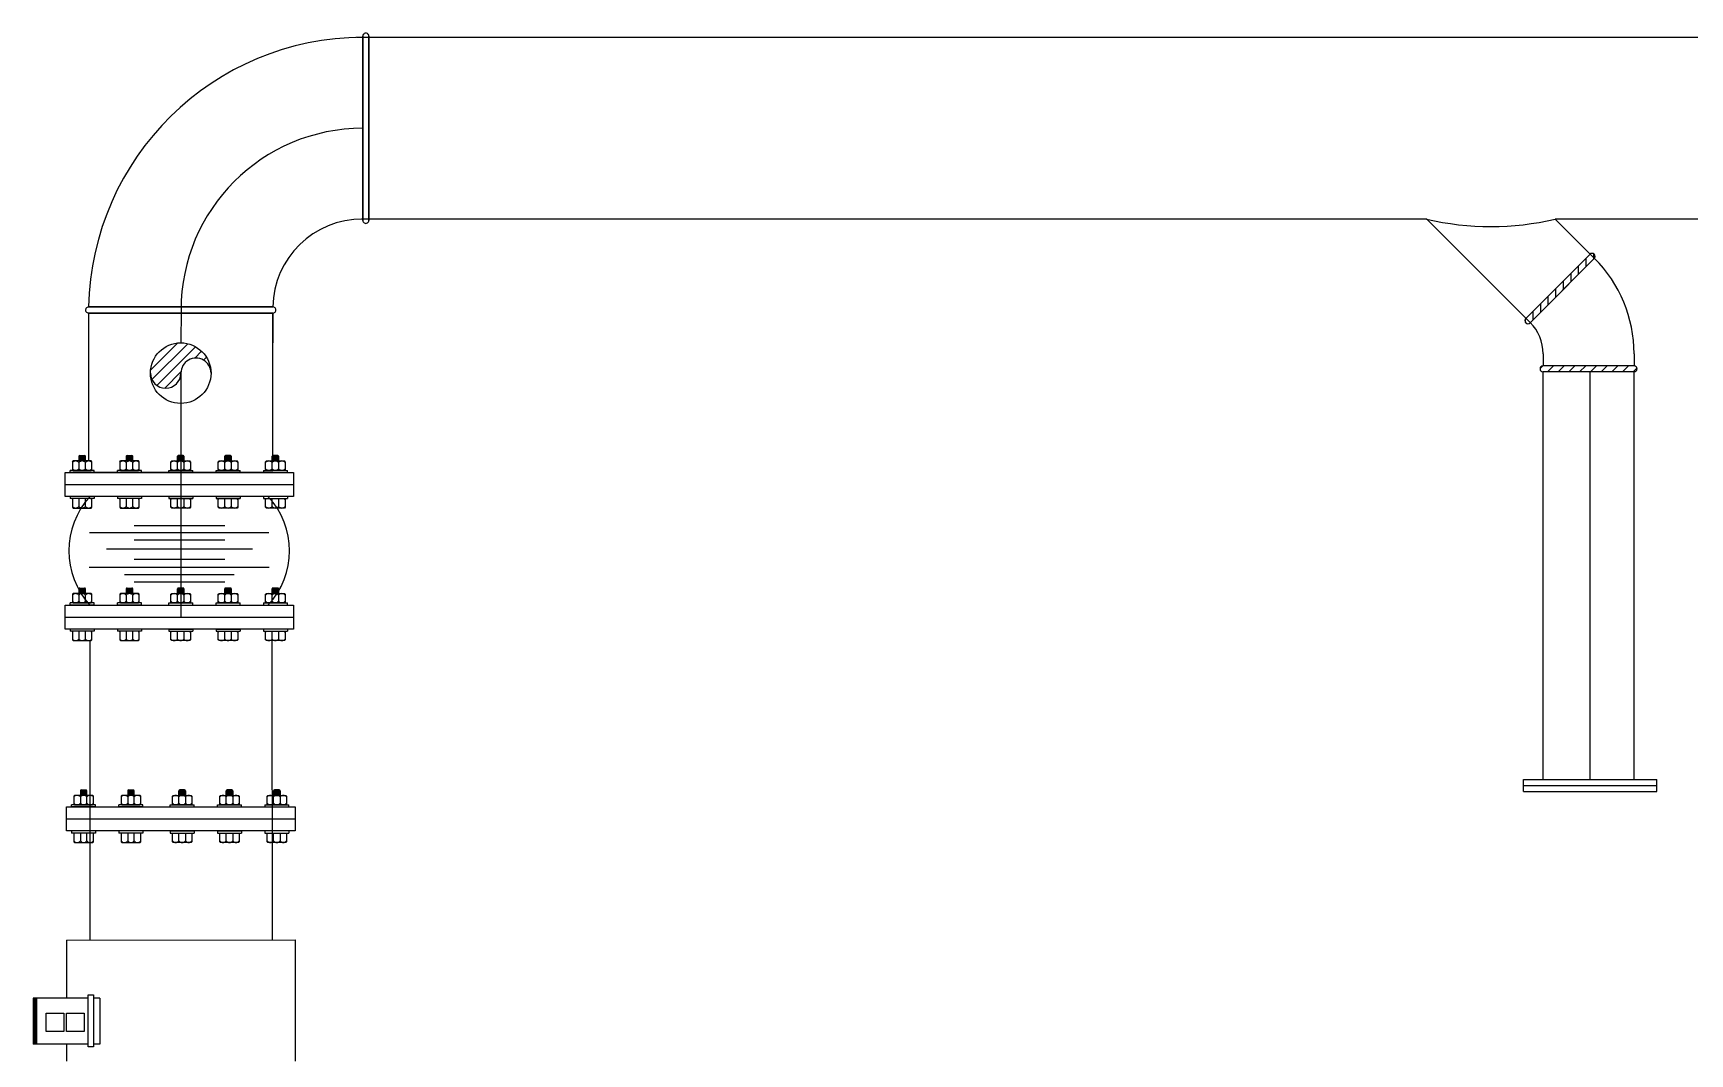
# Model space of a CAD drawing. Header units: inches. Extents: x 72601 to 92539, y -26779 to -15965.
# Drawn here: x 84320 to 87054, y -24471 to -22786 of the extents above; entities that cross this region are included whole.
import ezdxf

# ---------------------------------------------------------------- set-up
doc = ezdxf.new("R2010")
doc.units = ezdxf.units.IN
doc.header["$MEASUREMENT"] = 0
doc.layers.add('M-X-BKGD', color=8, linetype='Continuous')

msp = doc.modelspace()

# ---------------------------------------------------------------- hatches: boundary and pattern name
at = {"layer": 'M-X-BKGD'}
h = msp.add_hatch(dxfattribs=at)
h.set_pattern_fill('ANSI31', color=256, scale=100)
h.set_pattern_definition([(45, (7059.378, -35708.158), (-8.8388348, 8.8388348), [])])
h.paths.add_polyline_path([(84513.9, -23347.4, 0.986582), (84564.3, -23347.5), (84564.3, -23347.4, -1.000006), (84613.9, -23347.4, 1.000003)])
h = msp.add_hatch(dxfattribs=at)
h.set_pattern_fill('ANSI31', color=256)
h.set_pattern_definition([(45, (7059.37806, -35708.15788), (-0.08838834765, 0.08838834765), [])])
h.paths.add_polyline_path([(84325.8, -24379.1), (84320.4, -24379.1), (84320.4, -24455), (84325.8, -24455)])

# ---------------------------------------------------------------- linework, layer by layer
for p, q in [((91502.3, -22793.2), (84853.9, -22793.2)), ((84864.4, -23093.1), (84864.4, -22793.2)), ((86619.9, -23093.1), (84862.2, -23093.1)), ((86619.9, -23093.1), (86790.8, -23264)), ((86832, -23093.1), (86896.8, -23158)), ((87819.9, -23093.1), (86832, -23093.1)), ((86889.4, -23151.2), (86783.3, -23257.3)), ((86896.5, -23158.3), (86790.4, -23264.4)), ((86836.7, -23218.1), (86854.4, -23200.4)), ((84411.9, -23248.2), (84411.9, -23492.4)), ((84564.4, -23243.2), (84564.3, -23297.4)), ((84716, -23248.2), (84716, -23297.4)), ((84716, -23297.4), (84716, -23248.2)), ((84716, -23483.4), (84716, -23297.4)), ((86812, -23315.3), (86812, -23335.3)), ((86962, -23315.3), (86962, -23335.3)), ((86962, -23335.3), (86812, -23335.3)), ((86812, -24018.2), (86812, -23345.3)), ((86962, -23345.3), (86812, -23345.3)), ((86889.5, -24018.2), (86889.5, -23345.3)), ((86962, -24018.2), (86962, -23345.3)), ((84564.3, -23347.4), (84563.9, -23750.1)), ((84700.4, -23507.9), (84700.4, -23511.5)), ((84716, -23511.5), (84411.9, -23511.5)), ((84413.5, -23610.7), (84709.2, -23610.7)), ((84486.9, -23598.8), (84636.7, -23598.8)), ((84441.2, -23637.4), (84682.4, -23637.4)), ((84486.9, -23622.5), (84636.7, -23622.5)), ((84412.7, -23668), (84710, -23668)), ((84486.9, -23654.6), (84636.7, -23654.6)), ((84471.3, -23679.9), (84652.3, -23679.9)), ((84486.9, -23691.8), (84636.7, -23691.8)), ((84700.4, -23726.8), (84700.4, -23730.4)), ((84414.1, -23788.7), (84414.2, -24283.6)), ((84414.1, -23788.7), (84414.2, -24283.6)), ((84714.1, -23789), (84714.7, -24283.2)), ((84714.1, -23789), (84714.7, -24283.2)), ((86779.4, -24018.2), (86999.4, -24018.2)), ((86779.4, -24038.2), (86779.4, -24018.2)), ((86779.4, -24028.2), (86999.4, -24028.2)), ((86999.4, -24038.2), (86999.4, -24018.2)), ((86779.4, -24038.2), (86999.4, -24038.2)), ((84564, -24083.4), (84714.5, -24083.2)), ((84702.7, -24060), (84702.7, -24063.6)), ((84375.7, -24283.6), (84752.7, -24283.1)), ((84375.7, -24283.6), (84375.7, -24379.1)), ((84752.7, -24283.1), (84752.9, -24483.1)), ((84411.4, -24379.1), (84320.4, -24379.1)), ((84320.4, -24379.1), (84320.4, -24455)), ((84325.8, -24379.1), (84325.8, -24455)), ((84430.2, -24379.1), (84420.1, -24379.1)), ((84430.2, -24379.1), (84430.2, -24455)), ((84411.4, -24455), (84320.4, -24455)), ((84375.7, -24455), (84375.7, -24483.1)), ((84430.2, -24455), (84420.1, -24455))]:
    msp.add_line(p, q, dxfattribs=at)
at = {"layer": 'M-X-BKGD', "linetype": 'Continuous'}
for p, q in [((86895.6, -23159.2), (86895.6, -23150.5)), ((86870.6, -23184.2), (86870.6, -23170.1)), ((86883.1, -23171.7), (86883.1, -23157.6)), ((86833.1, -23221.7), (86833.1, -23207.6)), ((86845.6, -23209.2), (86845.6, -23195.1)), ((86858.1, -23196.7), (86858.1, -23182.6)), ((86808.1, -23246.7), (86808.1, -23232.6)), ((86820.6, -23234.2), (86820.6, -23220.1)), ((86783.1, -23264), (86783.1, -23257.6)), ((86795.6, -23259.2), (86795.6, -23245.1)), ((86807, -23339.9), (86811.6, -23335.3)), ((86819.3, -23345.3), (86829.3, -23335.3)), ((86836.9, -23345.3), (86846.9, -23335.3)), ((86854.6, -23345.3), (86864.6, -23335.3)), ((86872.3, -23345.3), (86882.3, -23335.3)), ((86890, -23345.3), (86900, -23335.3)), ((86907.7, -23345.3), (86917.7, -23335.3)), ((86925.3, -23345.3), (86935.3, -23335.3)), ((86943, -23345.3), (86953, -23335.3)), ((86960.7, -23345.3), (86966.9, -23339.1)), ((84421.1, -23507.9), (84381.6, -23507.9)), ((84381.6, -23511.5), (84381.6, -23507.9)), ((84385.1, -23493.7), (84386.4, -23492.4)), ((84385.1, -23493.7), (84385.1, -23506.6)), ((84385.1, -23506.6), (84386.4, -23507.9)), ((84416.2, -23492.4), (84386.4, -23492.4)), ((84386.4, -23507.9), (84416.2, -23507.9)), ((84395.9, -23484.6), (84395.9, -23492.4)), ((84395.9, -23494.9), (84395.9, -23505.3)), ((84397.2, -23483.4), (84405.4, -23483.4)), ((84406.7, -23492.4), (84406.7, -23484.6)), ((84406.7, -23505.3), (84406.7, -23494.9)), ((84417.5, -23493.7), (84416.2, -23492.4)), ((84416.2, -23507.9), (84417.5, -23506.6)), ((84417.5, -23506.6), (84417.5, -23493.7)), ((84421.1, -23511.5), (84421.1, -23507.9)), ((84459.7, -23511.5), (84459.7, -23507.9)), ((84499.2, -23507.9), (84459.7, -23507.9)), ((84463.2, -23493.7), (84464.5, -23492.4)), ((84463.2, -23493.7), (84463.2, -23506.6)), ((84463.2, -23506.6), (84464.5, -23507.9)), ((84494.3, -23492.4), (84464.5, -23492.4)), ((84464.5, -23507.9), (84494.3, -23507.9)), ((84474, -23484.6), (84474, -23492.4)), ((84474, -23494.9), (84474, -23505.3)), ((84475.3, -23483.4), (84483.5, -23483.4)), ((84484.8, -23492.4), (84484.8, -23484.6)), ((84484.8, -23505.3), (84484.8, -23494.9)), ((84495.6, -23493.7), (84494.3, -23492.4)), ((84494.3, -23507.9), (84495.6, -23506.6)), ((84495.6, -23506.6), (84495.6, -23493.7)), ((84499.2, -23511.5), (84499.2, -23507.9)), ((84544.2, -23507.9), (84583.7, -23507.9)), ((84544.2, -23511.5), (84544.2, -23507.9)), ((84547.7, -23493.7), (84549, -23492.4)), ((84547.7, -23506.6), (84547.7, -23493.7)), ((84549, -23507.9), (84547.7, -23506.6)), ((84549, -23492.4), (84578.8, -23492.4)), ((84578.8, -23507.9), (84549, -23507.9)), ((84558.5, -23492.4), (84558.5, -23484.6)), ((84558.5, -23505.3), (84558.5, -23494.9)), ((84568, -23483.4), (84559.8, -23483.4)), ((84569.3, -23484.6), (84569.3, -23492.4)), ((84569.3, -23494.9), (84569.3, -23505.3)), ((84580.1, -23493.7), (84578.8, -23492.4)), ((84580.1, -23506.6), (84578.8, -23507.9)), ((84580.1, -23493.7), (84580.1, -23506.6)), ((84583.7, -23511.5), (84583.7, -23507.9)), ((84622.3, -23511.5), (84622.3, -23507.9)), ((84622.3, -23507.9), (84661.8, -23507.9)), ((84625.8, -23493.7), (84627.1, -23492.4)), ((84625.8, -23506.6), (84625.8, -23493.7)), ((84627.1, -23507.9), (84625.8, -23506.6)), ((84627.1, -23492.4), (84656.9, -23492.4)), ((84656.9, -23507.9), (84627.1, -23507.9)), ((84636.6, -23492.4), (84636.6, -23484.6)), ((84636.6, -23505.3), (84636.6, -23494.9)), ((84646.1, -23483.4), (84637.9, -23483.4)), ((84647.4, -23484.6), (84647.4, -23492.4)), ((84647.4, -23494.9), (84647.4, -23505.3)), ((84658.2, -23493.7), (84656.9, -23492.4)), ((84658.2, -23506.6), (84656.9, -23507.9)), ((84658.2, -23493.7), (84658.2, -23506.6)), ((84661.8, -23511.5), (84661.8, -23507.9)), ((84700.4, -23507.9), (84739.9, -23507.9)), ((84703.9, -23493.7), (84705.2, -23492.4)), ((84703.9, -23506.6), (84703.9, -23493.7)), ((84705.2, -23507.9), (84703.9, -23506.6)), ((84705.2, -23492.4), (84735, -23492.4)), ((84735, -23507.9), (84705.2, -23507.9)), ((84714.7, -23492.4), (84714.7, -23484.6)), ((84714.7, -23505.3), (84714.7, -23494.9)), ((84724.2, -23483.4), (84716, -23483.4)), ((84725.5, -23484.6), (84725.5, -23492.4)), ((84725.5, -23494.9), (84725.5, -23505.3)), ((84736.3, -23493.7), (84735, -23492.4)), ((84736.3, -23506.6), (84735, -23507.9)), ((84736.3, -23493.7), (84736.3, -23506.6)), ((84739.9, -23511.5), (84739.9, -23507.9)), ((84373.4, -23531.3), (84750.2, -23531.3)), ((84421.1, -23511.5), (84381.6, -23511.5)), ((84499.2, -23511.5), (84459.7, -23511.5)), ((84544.2, -23511.5), (84583.7, -23511.5)), ((84622.3, -23511.5), (84661.8, -23511.5)), ((84421.1, -23551), (84381.6, -23551)), ((84381.6, -23551), (84381.6, -23554.6)), ((84421.1, -23554.6), (84381.6, -23554.6)), ((84385.1, -23555.9), (84386.4, -23554.6)), ((84385.1, -23555.9), (84385.1, -23568.8)), ((84395.9, -23554.6), (84395.9, -23567.5)), ((84406.7, -23567.5), (84406.7, -23554.6)), ((84417.5, -23555.9), (84416.2, -23554.6)), ((84417.5, -23568.8), (84417.5, -23555.9)), ((84421.1, -23551), (84421.1, -23554.6)), ((84459.7, -23551), (84459.7, -23554.6)), ((84499.2, -23551), (84459.7, -23551)), ((84499.2, -23554.6), (84459.7, -23554.6)), ((84463.2, -23555.9), (84464.5, -23554.6)), ((84463.2, -23555.9), (84463.2, -23568.8)), ((84474, -23554.6), (84474, -23567.5)), ((84484.8, -23567.5), (84484.8, -23554.6)), ((84495.6, -23555.9), (84494.3, -23554.6)), ((84495.6, -23568.8), (84495.6, -23555.9)), ((84499.2, -23551), (84499.2, -23554.6)), ((84544.2, -23551), (84583.7, -23551)), ((84544.2, -23551), (84544.2, -23554.6)), ((84544.2, -23554.6), (84583.7, -23554.6)), ((84547.7, -23555.9), (84549, -23554.6)), ((84547.7, -23568.8), (84547.7, -23555.9)), ((84558.5, -23567.5), (84558.5, -23554.6)), ((84569.3, -23554.6), (84569.3, -23567.5)), ((84580.1, -23555.9), (84578.8, -23554.6)), ((84580.1, -23555.9), (84580.1, -23568.8)), ((84583.7, -23551), (84583.7, -23554.6)), ((84622.3, -23551), (84622.3, -23554.6)), ((84622.3, -23551), (84661.8, -23551)), ((84622.3, -23554.6), (84661.8, -23554.6)), ((84625.8, -23555.9), (84627.1, -23554.6)), ((84625.8, -23568.8), (84625.8, -23555.9)), ((84636.6, -23567.5), (84636.6, -23554.6)), ((84647.4, -23554.6), (84647.4, -23567.5)), ((84658.2, -23555.9), (84656.9, -23554.6)), ((84658.2, -23555.9), (84658.2, -23568.8)), ((84661.8, -23551), (84661.8, -23554.6)), ((84700.4, -23551), (84700.4, -23554.6)), ((84700.4, -23554.6), (84739.9, -23554.6)), ((84703.9, -23555.9), (84705.2, -23554.6)), ((84703.9, -23568.8), (84703.9, -23555.9)), ((84714.7, -23567.5), (84714.7, -23554.6)), ((84725.5, -23554.6), (84725.5, -23567.5)), ((84736.3, -23555.9), (84735, -23554.6)), ((84736.3, -23555.9), (84736.3, -23568.8)), ((84739.9, -23551), (84739.9, -23554.6)), ((84385.1, -23568.8), (84386.4, -23570.1)), ((84386.4, -23570.1), (84416.2, -23570.1)), ((84416.2, -23570.1), (84417.5, -23568.8)), ((84463.2, -23568.8), (84464.5, -23570.1)), ((84464.5, -23570.1), (84494.3, -23570.1)), ((84494.3, -23570.1), (84495.6, -23568.8)), ((84549, -23570.1), (84547.7, -23568.8)), ((84578.8, -23570.1), (84549, -23570.1)), ((84580.1, -23568.8), (84578.8, -23570.1)), ((84627.1, -23570.1), (84625.8, -23568.8)), ((84656.9, -23570.1), (84627.1, -23570.1)), ((84658.2, -23568.8), (84656.9, -23570.1)), ((84705.2, -23570.1), (84703.9, -23568.8)), ((84735, -23570.1), (84705.2, -23570.1)), ((84736.3, -23568.8), (84735, -23570.1)), ((84421.1, -23726.8), (84381.6, -23726.8)), ((84381.6, -23730.4), (84381.6, -23726.8)), ((84385.1, -23712.5), (84386.4, -23711.3)), ((84385.1, -23712.5), (84385.1, -23725.5)), ((84385.1, -23725.5), (84386.4, -23726.8)), ((84416.2, -23711.3), (84386.4, -23711.3)), ((84386.4, -23726.8), (84416.2, -23726.8)), ((84395.9, -23703.5), (84395.9, -23711.3)), ((84395.9, -23713.8), (84395.9, -23724.2)), ((84397.2, -23702.2), (84405.4, -23702.2)), ((84406.7, -23711.3), (84406.7, -23703.5)), ((84406.7, -23724.2), (84406.7, -23713.8)), ((84417.5, -23712.5), (84416.2, -23711.3)), ((84416.2, -23726.8), (84417.5, -23725.5)), ((84417.5, -23725.5), (84417.5, -23712.5)), ((84421.1, -23730.4), (84421.1, -23726.8)), ((84459.7, -23730.4), (84459.7, -23726.8)), ((84499.2, -23726.8), (84459.7, -23726.8)), ((84463.2, -23712.5), (84464.5, -23711.3)), ((84463.2, -23712.5), (84463.2, -23725.5)), ((84463.2, -23725.5), (84464.5, -23726.8)), ((84494.3, -23711.3), (84464.5, -23711.3)), ((84464.5, -23726.8), (84494.3, -23726.8)), ((84474, -23703.5), (84474, -23711.3)), ((84474, -23713.8), (84474, -23724.2)), ((84475.3, -23702.2), (84483.5, -23702.2)), ((84484.8, -23711.3), (84484.8, -23703.5)), ((84484.8, -23724.2), (84484.8, -23713.8)), ((84495.6, -23712.5), (84494.3, -23711.3)), ((84494.3, -23726.8), (84495.6, -23725.5)), ((84495.6, -23725.5), (84495.6, -23712.5)), ((84499.2, -23730.4), (84499.2, -23726.8)), ((84544.2, -23726.8), (84583.7, -23726.8)), ((84544.2, -23730.4), (84544.2, -23726.8)), ((84547.7, -23712.5), (84549, -23711.3)), ((84547.7, -23725.5), (84547.7, -23712.5)), ((84549, -23726.8), (84547.7, -23725.5)), ((84549, -23711.3), (84578.8, -23711.3)), ((84578.8, -23726.8), (84549, -23726.8)), ((84558.5, -23711.3), (84558.5, -23703.5)), ((84558.5, -23724.2), (84558.5, -23713.8)), ((84568, -23702.2), (84559.8, -23702.2)), ((84569.3, -23703.5), (84569.3, -23711.3)), ((84569.3, -23713.8), (84569.3, -23724.2)), ((84580.1, -23712.5), (84578.8, -23711.3)), ((84580.1, -23725.5), (84578.8, -23726.8)), ((84580.1, -23712.5), (84580.1, -23725.5)), ((84583.7, -23730.4), (84583.7, -23726.8)), ((84622.3, -23730.4), (84622.3, -23726.8)), ((84622.3, -23726.8), (84661.8, -23726.8)), ((84625.8, -23712.5), (84627.1, -23711.3)), ((84625.8, -23725.5), (84625.8, -23712.5)), ((84627.1, -23726.8), (84625.8, -23725.5)), ((84627.1, -23711.3), (84656.9, -23711.3)), ((84656.9, -23726.8), (84627.1, -23726.8)), ((84636.6, -23711.3), (84636.6, -23703.5)), ((84636.6, -23724.2), (84636.6, -23713.8)), ((84646.1, -23702.2), (84637.9, -23702.2)), ((84647.4, -23703.5), (84647.4, -23711.3)), ((84647.4, -23713.8), (84647.4, -23724.2)), ((84658.2, -23712.5), (84656.9, -23711.3)), ((84658.2, -23725.5), (84656.9, -23726.8)), ((84658.2, -23712.5), (84658.2, -23725.5)), ((84661.8, -23730.4), (84661.8, -23726.8)), ((84700.4, -23726.8), (84739.9, -23726.8)), ((84703.9, -23712.5), (84705.2, -23711.3)), ((84703.9, -23725.5), (84703.9, -23712.5)), ((84705.2, -23726.8), (84703.9, -23725.5)), ((84705.2, -23711.3), (84735, -23711.3)), ((84735, -23726.8), (84705.2, -23726.8)), ((84714.7, -23711.3), (84714.7, -23703.5)), ((84714.7, -23724.2), (84714.7, -23713.8)), ((84724.2, -23702.2), (84716, -23702.2)), ((84725.5, -23703.5), (84725.5, -23711.3)), ((84725.5, -23713.8), (84725.5, -23724.2)), ((84736.3, -23712.5), (84735, -23711.3)), ((84736.3, -23725.5), (84735, -23726.8)), ((84736.3, -23712.5), (84736.3, -23725.5)), ((84739.9, -23730.4), (84739.9, -23726.8)), ((84373.4, -23750.1), (84750.2, -23750.1)), ((84421.1, -23730.4), (84381.6, -23730.4)), ((84499.2, -23730.4), (84459.7, -23730.4)), ((84544.2, -23730.4), (84583.7, -23730.4)), ((84622.3, -23730.4), (84661.8, -23730.4)), ((84421.1, -23769.9), (84381.6, -23769.9)), ((84381.6, -23769.9), (84381.6, -23773.5)), ((84421.1, -23773.5), (84381.6, -23773.5)), ((84385.1, -23774.8), (84386.4, -23773.5)), ((84385.1, -23774.8), (84385.1, -23787.7)), ((84395.9, -23773.5), (84395.9, -23786.4)), ((84406.7, -23786.4), (84406.7, -23773.5)), ((84417.5, -23774.8), (84416.2, -23773.5)), ((84417.5, -23787.7), (84417.5, -23774.8)), ((84421.1, -23769.9), (84421.1, -23773.5)), ((84459.7, -23769.9), (84459.7, -23773.5)), ((84499.2, -23769.9), (84459.7, -23769.9)), ((84499.2, -23773.5), (84459.7, -23773.5)), ((84463.2, -23774.8), (84464.5, -23773.5)), ((84463.2, -23774.8), (84463.2, -23787.7)), ((84474, -23773.5), (84474, -23786.4)), ((84484.8, -23786.4), (84484.8, -23773.5)), ((84495.6, -23774.8), (84494.3, -23773.5)), ((84495.6, -23787.7), (84495.6, -23774.8)), ((84499.2, -23769.9), (84499.2, -23773.5)), ((84544.2, -23769.9), (84583.7, -23769.9)), ((84544.2, -23769.9), (84544.2, -23773.5)), ((84544.2, -23773.5), (84583.7, -23773.5)), ((84547.8, -23774.8), (84549, -23773.5)), ((84547.8, -23787.7), (84547.8, -23774.8)), ((84558.5, -23786.4), (84558.5, -23773.5)), ((84569.3, -23773.5), (84569.3, -23786.4)), ((84580.1, -23774.8), (84578.8, -23773.5)), ((84580.1, -23774.8), (84580.1, -23787.7)), ((84583.7, -23769.9), (84583.7, -23773.5)), ((84622.3, -23769.9), (84622.3, -23773.5)), ((84622.3, -23769.9), (84661.8, -23769.9)), ((84622.3, -23773.5), (84661.8, -23773.5)), ((84625.9, -23774.8), (84627.1, -23773.5)), ((84625.9, -23787.7), (84625.9, -23774.8)), ((84636.6, -23786.4), (84636.6, -23773.5)), ((84647.4, -23773.5), (84647.4, -23786.4)), ((84658.2, -23774.8), (84656.9, -23773.5)), ((84658.2, -23774.8), (84658.2, -23787.7)), ((84661.8, -23769.9), (84661.8, -23773.5)), ((84700.4, -23769.9), (84700.4, -23773.5)), ((84700.4, -23773.5), (84739.9, -23773.5)), ((84703.9, -23774.8), (84705.2, -23773.5)), ((84703.9, -23787.7), (84703.9, -23774.8)), ((84714.7, -23786.4), (84714.7, -23773.5)), ((84725.5, -23773.5), (84725.5, -23786.4)), ((84736.3, -23774.8), (84735, -23773.5)), ((84736.3, -23774.8), (84736.3, -23787.7)), ((84739.9, -23769.9), (84739.9, -23773.5)), ((84385.1, -23787.7), (84386.4, -23789)), ((84386.4, -23789), (84416.2, -23789)), ((84416.2, -23789), (84417.5, -23787.7)), ((84463.2, -23787.7), (84464.5, -23789)), ((84464.5, -23789), (84494.3, -23789)), ((84494.3, -23789), (84495.6, -23787.7)), ((84549, -23789), (84547.8, -23787.7)), ((84578.8, -23789), (84549, -23789)), ((84580.1, -23787.7), (84578.8, -23789)), ((84627.1, -23789), (84625.9, -23787.7)), ((84656.9, -23789), (84627.1, -23789)), ((84658.2, -23787.7), (84656.9, -23789)), ((84705.2, -23789), (84703.9, -23787.7)), ((84735, -23789), (84705.2, -23789)), ((84736.3, -23787.7), (84735, -23789)), ((84387.5, -24045.8), (84388.8, -24044.5)), ((84387.5, -24045.8), (84387.5, -24058.7)), ((84418.5, -24044.5), (84388.8, -24044.5)), ((84398.3, -24036.8), (84398.3, -24044.5)), ((84398.3, -24047.1), (84398.3, -24057.4)), ((84399.6, -24035.5), (84407.8, -24035.5)), ((84409.1, -24044.5), (84409.1, -24036.8)), ((84409.1, -24057.4), (84409.1, -24047.1)), ((84419.8, -24045.8), (84418.5, -24044.5)), ((84419.8, -24058.7), (84419.8, -24045.8)), ((84465.6, -24045.8), (84466.9, -24044.5)), ((84465.6, -24045.8), (84465.6, -24058.7)), ((84496.6, -24044.5), (84466.9, -24044.5)), ((84476.4, -24036.8), (84476.4, -24044.5)), ((84476.4, -24047.1), (84476.4, -24057.4)), ((84477.7, -24035.5), (84485.9, -24035.5)), ((84487.1, -24044.5), (84487.1, -24036.8)), ((84487.1, -24057.4), (84487.1, -24047.1)), ((84497.9, -24045.8), (84496.6, -24044.5)), ((84497.9, -24058.7), (84497.9, -24045.8)), ((84550.1, -24045.8), (84551.4, -24044.5)), ((84550.1, -24058.7), (84550.1, -24045.8)), ((84551.4, -24044.5), (84581.2, -24044.5)), ((84560.9, -24044.5), (84560.9, -24036.8)), ((84560.9, -24057.4), (84560.9, -24047.1)), ((84570.4, -24035.5), (84562.2, -24035.5)), ((84571.7, -24036.8), (84571.7, -24044.5)), ((84571.7, -24047.1), (84571.7, -24057.4)), ((84582.4, -24045.8), (84581.2, -24044.5)), ((84582.4, -24045.8), (84582.4, -24058.7)), ((84628.2, -24045.8), (84629.5, -24044.5)), ((84628.2, -24058.7), (84628.2, -24045.8)), ((84629.5, -24044.5), (84659.2, -24044.5)), ((84639, -24044.5), (84639, -24036.8)), ((84639, -24057.4), (84639, -24047.1)), ((84648.5, -24035.5), (84640.3, -24035.5)), ((84649.8, -24036.8), (84649.8, -24044.5)), ((84649.8, -24047.1), (84649.8, -24057.4)), ((84660.5, -24045.8), (84659.2, -24044.5)), ((84660.5, -24045.8), (84660.5, -24058.7)), ((84706.3, -24045.8), (84707.6, -24044.5)), ((84706.3, -24058.7), (84706.3, -24045.8)), ((84707.6, -24044.5), (84737.3, -24044.5)), ((84717.1, -24044.5), (84717.1, -24036.8)), ((84717.1, -24057.4), (84717.1, -24047.1)), ((84726.6, -24035.5), (84718.4, -24035.5)), ((84727.9, -24036.8), (84727.9, -24044.5)), ((84727.9, -24047.1), (84727.9, -24057.4)), ((84738.6, -24045.8), (84737.3, -24044.5)), ((84738.6, -24045.8), (84738.6, -24058.7)), ((84375.7, -24083.4), (84752.5, -24083.4)), ((84423.4, -24060), (84383.9, -24060)), ((84383.9, -24063.6), (84383.9, -24060)), ((84423.4, -24063.6), (84383.9, -24063.6)), ((84387.5, -24058.7), (84388.8, -24060)), ((84388.8, -24060), (84418.5, -24060)), ((84418.5, -24060), (84419.8, -24058.7)), ((84423.4, -24063.6), (84423.4, -24060)), ((84462, -24063.6), (84462, -24060)), ((84501.5, -24060), (84462, -24060)), ((84501.5, -24063.6), (84462, -24063.6)), ((84465.6, -24058.7), (84466.9, -24060)), ((84466.9, -24060), (84496.6, -24060)), ((84496.6, -24060), (84497.9, -24058.7)), ((84501.5, -24063.6), (84501.5, -24060)), ((84546.5, -24060), (84586, -24060)), ((84546.5, -24063.6), (84546.5, -24060)), ((84546.5, -24063.6), (84586, -24063.6)), ((84551.4, -24060), (84550.1, -24058.7)), ((84581.2, -24060), (84551.4, -24060)), ((84582.4, -24058.7), (84581.2, -24060)), ((84586, -24063.6), (84586, -24060)), ((84624.6, -24063.6), (84624.6, -24060)), ((84624.6, -24060), (84664.1, -24060)), ((84624.6, -24063.6), (84664.1, -24063.6)), ((84629.5, -24060), (84628.2, -24058.7)), ((84659.2, -24060), (84629.5, -24060)), ((84660.5, -24058.7), (84659.2, -24060)), ((84664.1, -24063.6), (84664.1, -24060)), ((84702.7, -24060), (84742.2, -24060)), ((84707.6, -24060), (84706.3, -24058.7)), ((84737.3, -24060), (84707.6, -24060)), ((84738.6, -24058.7), (84737.3, -24060)), ((84742.2, -24063.6), (84742.2, -24060)), ((84423.4, -24103.2), (84383.9, -24103.2)), ((84383.9, -24103.2), (84383.9, -24106.7)), ((84423.4, -24106.7), (84383.9, -24106.7)), ((84387.5, -24108), (84388.8, -24106.7)), ((84387.5, -24108), (84387.5, -24121)), ((84398.3, -24106.7), (84398.3, -24119.6)), ((84409, -24119.6), (84409, -24106.7)), ((84419.8, -24108), (84418.5, -24106.7)), ((84419.8, -24121), (84419.8, -24108)), ((84423.4, -24103.2), (84423.4, -24106.7)), ((84462, -24103.2), (84462, -24106.7)), ((84501.5, -24103.2), (84462, -24103.2)), ((84501.5, -24106.7), (84462, -24106.7)), ((84465.6, -24108), (84466.9, -24106.7)), ((84465.6, -24108), (84465.6, -24121)), ((84476.4, -24106.7), (84476.4, -24119.6)), ((84487.1, -24119.6), (84487.1, -24106.7)), ((84497.9, -24108), (84496.6, -24106.7)), ((84497.9, -24121), (84497.9, -24108)), ((84501.5, -24103.2), (84501.5, -24106.7)), ((84546.5, -24103.2), (84586, -24103.2)), ((84546.5, -24103.2), (84546.5, -24106.7)), ((84546.5, -24106.7), (84586, -24106.7)), ((84550.1, -24108), (84551.4, -24106.7)), ((84550.1, -24121), (84550.1, -24108)), ((84560.9, -24119.6), (84560.9, -24106.7)), ((84571.7, -24106.7), (84571.7, -24119.6)), ((84582.4, -24108), (84581.1, -24106.7)), ((84582.4, -24108), (84582.4, -24121)), ((84586, -24103.2), (84586, -24106.7)), ((84624.6, -24103.2), (84624.6, -24106.7)), ((84624.6, -24103.2), (84664.1, -24103.2)), ((84624.6, -24106.7), (84664.1, -24106.7)), ((84628.2, -24108), (84629.5, -24106.7)), ((84628.2, -24121), (84628.2, -24108)), ((84639, -24119.6), (84639, -24106.7)), ((84649.8, -24106.7), (84649.8, -24119.6)), ((84660.5, -24108), (84659.2, -24106.7)), ((84660.5, -24108), (84660.5, -24121)), ((84664.1, -24103.2), (84664.1, -24106.7)), ((84702.7, -24103.2), (84702.7, -24106.7)), ((84702.7, -24106.7), (84742.2, -24106.7)), ((84706.3, -24108), (84707.6, -24106.7)), ((84706.3, -24121), (84706.3, -24108)), ((84717.1, -24119.6), (84717.1, -24106.7)), ((84727.8, -24106.7), (84727.8, -24119.6)), ((84738.6, -24108), (84737.3, -24106.7)), ((84738.6, -24108), (84738.6, -24121)), ((84742.2, -24103.2), (84742.2, -24106.7)), ((84387.5, -24121), (84388.8, -24122.3)), ((84388.8, -24122.3), (84418.5, -24122.3)), ((84418.5, -24122.3), (84419.8, -24121)), ((84465.6, -24121), (84466.9, -24122.3)), ((84466.9, -24122.3), (84496.6, -24122.3)), ((84496.6, -24122.3), (84497.9, -24121)), ((84551.4, -24122.3), (84550.1, -24121)), ((84581.1, -24122.3), (84551.4, -24122.3)), ((84582.4, -24121), (84581.1, -24122.3)), ((84629.5, -24122.3), (84628.2, -24121)), ((84659.2, -24122.3), (84629.5, -24122.3)), ((84660.5, -24121), (84659.2, -24122.3)), ((84707.6, -24122.3), (84706.3, -24121)), ((84737.3, -24122.3), (84707.6, -24122.3)), ((84738.6, -24121), (84737.3, -24122.3))]:
    msp.add_line(p, q, dxfattribs=at)
at = {"layer": 'M-X-BKGD'}
for points in [[(84864.4, -23095.2), (84864.4, -22791.1)], [(84874.4, -23095.2), (84874.4, -22791.1)], [(84411.9, -23238.2), (84716, -23238.2)], [(84411.9, -23248.2), (84716, -23248.2)], [(84411.4, -24373.5), (84420.1, -24373.5), (84420.1, -24459.4), (84411.4, -24459.4)], [(84341.9, -24404), (84371, -24404), (84371, -24434.1), (84341.9, -24434.1)], [(84375.5, -24404), (84404.6, -24404), (84404.6, -24434.1), (84375.5, -24434.1)]]:
    msp.add_lwpolyline(points, close=True, dxfattribs=at)
at = {"layer": 'M-X-BKGD', "linetype": 'Continuous'}
for points in [[(84373.4, -23511.5), (84750.2, -23511.5), (84750.2, -23551), (84373.4, -23551)], [(84373.4, -23730.4), (84750.2, -23730.4), (84750.2, -23769.9), (84373.4, -23769.9)], [(84375.7, -24063.6), (84752.5, -24063.6), (84752.5, -24103.2), (84375.7, -24103.2)]]:
    msp.add_lwpolyline(points, close=True, dxfattribs=at)
at = {"layer": 'M-X-BKGD'}
msp.add_circle((84563.9, -23347.4), 50, dxfattribs=at)
for centre, radius, start, end in [((84866.1, -23247.2), 454.2, 90.2127, 178.8556), ((84869.4, -22791.1), 5, 0.0007, 180.0914), ((84864.4, -23243.2), 300, 90, 180), ((84863.2, -23240.4), 147.3, 89.559, 179.1196), ((84869.4, -23095.2), 5, 179.1739, 359.997), ((86725.9, -22639.2), 466.2, 256.8491, 283.1509), ((86892.9, -23154.8), 5, 315, 135), ((86739.5, -23315.3), 222.5, 0, 45), ((84411.9, -23243.2), 5, 89.1739, 269.997), ((84716, -23243.2), 5, 270.0007, 90.0914), ((86786.9, -23260.8), 5, 135, 315), ((86739.5, -23315.3), 72.5, 0, 45), ((84589.1, -23347.4), 24.8, 359.9996, 179.9996), ((86812, -23340.3), 5, 90, 270), ((86962, -23340.3), 5, 270, 90), ((84539.1, -23347.1), 25.2, 180.7165, 359.1819), ((84513.7, -23640.7), 134.3, 138.1353, 221.8687), ((84612.8, -23640.7), 130.7, 316.6689, 43.3351)]:
    msp.add_arc(centre, radius, start, end, dxfattribs=at)
at = {"layer": 'M-X-BKGD', "linetype": 'Continuous'}
for centre, radius, start, end in [((84390.5, -23499.4), 6.98, 39.3849, 140.6151), ((84390.5, -23500.8), 6.98, 219.3849, 320.6151), ((84397.2, -23484.6), 1.29, 90, 180), ((84396.8, -23512.1), 27, 68.4824, 91.8593), ((84401.3, -23499.4), 6.98, 39.3849, 140.6151), ((84401.3, -23500.8), 6.98, 219.3849, 320.6151), ((84396.8, -23512.1), 25.7, 67.3413, 91.8593), ((84396.8, -23512.1), 24.4, 66.0681, 91.8593), ((84396.8, -23512.1), 23.1, 64.6374, 91.8593), ((84396.8, -23512.1), 21.8, 64.3619, 91.8593), ((84396.8, -23512.1), 20.6, 73.4025, 91.8593), ((84396.8, -23512.1), 28.3, 69.5115, 91.0383), ((84405.4, -23484.6), 1.29, 0, 90), ((84412.1, -23499.4), 6.98, 39.3849, 140.6151), ((84412.1, -23500.8), 6.98, 219.3849, 320.6151), ((84468.6, -23499.4), 6.98, 39.3849, 140.6151), ((84468.6, -23500.8), 6.98, 219.3849, 320.6151), ((84475.3, -23484.6), 1.29, 90, 180), ((84474.9, -23512.1), 27, 68.4824, 91.8593), ((84479.4, -23499.4), 6.98, 39.3849, 140.6151), ((84479.4, -23500.8), 6.98, 219.3849, 320.6151), ((84474.9, -23512.1), 25.7, 67.3413, 91.8593), ((84474.9, -23512.1), 24.4, 66.0681, 91.8593), ((84474.9, -23512.1), 23.1, 64.6374, 91.8593), ((84474.9, -23512.1), 21.8, 64.3619, 91.8593), ((84474.9, -23512.1), 20.6, 73.4025, 91.8593), ((84474.9, -23512.1), 28.3, 69.5115, 91.0383), ((84483.5, -23484.6), 1.29, 0, 90), ((84490.2, -23499.4), 6.98, 39.3849, 140.6151), ((84490.2, -23500.8), 6.98, 219.3849, 320.6151), ((84553.1, -23499.4), 6.98, 39.3849, 140.6151), ((84553.1, -23500.8), 6.98, 219.3849, 320.6151), ((84559.8, -23484.6), 1.29, 90, 180), ((84568.4, -23512.1), 28.3, 88.9617, 110.4885), ((84568.4, -23512.1), 27, 88.1407, 111.5176), ((84568.4, -23512.1), 25.7, 88.1407, 112.6587), ((84568.4, -23512.1), 24.4, 88.1407, 113.9319), ((84568.4, -23512.1), 23.1, 88.1407, 115.3626), ((84563.9, -23499.4), 6.98, 39.3849, 140.6151), ((84563.9, -23500.8), 6.98, 219.3849, 320.6151), ((84568.4, -23512.1), 21.8, 88.1407, 115.6381), ((84568.4, -23512.1), 20.6, 88.1407, 106.5975), ((84568, -23484.6), 1.29, 0, 90), ((84574.7, -23499.4), 6.98, 39.3849, 140.6151), ((84574.7, -23500.8), 6.98, 219.3849, 320.6151), ((84631.2, -23499.4), 6.98, 39.3849, 140.6151), ((84631.2, -23500.8), 6.98, 219.3849, 320.6151), ((84637.9, -23484.6), 1.29, 90, 180), ((84646.5, -23512.1), 28.3, 88.9617, 110.4885), ((84646.5, -23512.1), 27, 88.1407, 111.5176), ((84646.5, -23512.1), 25.7, 88.1407, 112.6587), ((84646.5, -23512.1), 24.4, 88.1407, 113.9319), ((84646.5, -23512.1), 23.1, 88.1407, 115.3626), ((84642, -23499.4), 6.98, 39.3849, 140.6151), ((84642, -23500.8), 6.98, 219.3849, 320.6151), ((84646.5, -23512.1), 21.8, 88.1407, 115.6381), ((84646.5, -23512.1), 20.6, 88.1407, 106.5975), ((84646.1, -23484.6), 1.29, 0, 90), ((84652.8, -23499.4), 6.98, 39.3849, 140.6151), ((84652.8, -23500.8), 6.98, 219.3849, 320.6151), ((84709.3, -23499.4), 6.98, 39.3849, 140.6151), ((84709.3, -23500.8), 6.98, 219.3849, 320.6151), ((84716, -23484.6), 1.29, 90, 180), ((84724.6, -23512.1), 28.3, 88.9617, 110.4885), ((84724.6, -23512.1), 27, 88.1407, 111.5176), ((84724.6, -23512.1), 25.7, 88.1407, 112.6587), ((84724.6, -23512.1), 24.4, 88.1407, 113.9319), ((84724.6, -23512.1), 23.1, 88.1407, 115.3626), ((84720.1, -23499.4), 6.98, 39.3849, 140.6151), ((84720.1, -23500.8), 6.98, 219.3849, 320.6151), ((84724.6, -23512.1), 21.8, 88.1407, 115.6381), ((84724.6, -23512.1), 20.6, 88.1407, 106.5975), ((84724.2, -23484.6), 1.29, 0, 90), ((84730.9, -23499.4), 6.98, 39.3849, 140.6151), ((84730.9, -23500.8), 6.98, 219.3849, 320.6151), ((84390.5, -23563.1), 6.98, 219.3849, 320.6151), ((84401.3, -23563.1), 6.98, 219.3849, 320.6151), ((84412.1, -23563.1), 6.98, 219.3849, 320.6151), ((84468.6, -23563.1), 6.98, 219.3849, 320.6151), ((84479.4, -23563.1), 6.98, 219.3849, 320.6151), ((84490.2, -23563.1), 6.98, 219.3849, 320.6151), ((84553.1, -23563.1), 6.98, 219.3849, 320.6151), ((84563.9, -23563.1), 6.98, 219.3849, 320.6151), ((84574.7, -23563.1), 6.98, 219.3849, 320.6151), ((84631.2, -23563.1), 6.98, 219.3849, 320.6151), ((84642, -23563.1), 6.98, 219.3849, 320.6151), ((84652.8, -23563.1), 6.98, 219.3849, 320.6151), ((84709.3, -23563.1), 6.98, 219.3849, 320.6151), ((84720.1, -23563.1), 6.98, 219.3849, 320.6151), ((84730.9, -23563.1), 6.98, 219.3849, 320.6151), ((84390.5, -23718.3), 6.98, 39.3849, 140.6151), ((84390.5, -23719.7), 6.98, 219.3849, 320.6151), ((84397.2, -23703.5), 1.29, 90, 180), ((84396.8, -23731), 27, 68.4824, 91.8593), ((84401.3, -23718.3), 6.98, 39.3849, 140.6151), ((84401.3, -23719.7), 6.98, 219.3849, 320.6151), ((84396.8, -23731), 25.7, 67.3413, 91.8593), ((84396.8, -23731), 24.4, 66.0681, 91.8593), ((84396.8, -23731), 23.1, 64.6374, 91.8593), ((84396.8, -23731), 21.8, 64.3619, 91.8593), ((84396.8, -23731), 20.6, 73.4025, 91.8593), ((84396.8, -23731), 28.3, 69.5115, 91.0383), ((84405.4, -23703.5), 1.29, 0, 90), ((84412.1, -23718.3), 6.98, 39.3849, 140.6151), ((84412.1, -23719.7), 6.98, 219.3849, 320.6151), ((84468.6, -23718.3), 6.98, 39.3849, 140.6151), ((84468.6, -23719.7), 6.98, 219.3849, 320.6151), ((84475.3, -23703.5), 1.29, 90, 180), ((84474.9, -23731), 27, 68.4824, 91.8593), ((84479.4, -23718.3), 6.98, 39.3849, 140.6151), ((84479.4, -23719.7), 6.98, 219.3849, 320.6151), ((84474.9, -23731), 25.7, 67.3413, 91.8593), ((84474.9, -23731), 24.4, 66.0681, 91.8593), ((84474.9, -23731), 23.1, 64.6374, 91.8593), ((84474.9, -23731), 21.8, 64.3619, 91.8593), ((84474.9, -23731), 20.6, 73.4025, 91.8593), ((84474.9, -23731), 28.3, 69.5115, 91.0383), ((84483.5, -23703.5), 1.29, 0, 90), ((84490.2, -23718.3), 6.98, 39.3849, 140.6151), ((84490.2, -23719.7), 6.98, 219.3849, 320.6151), ((84553.1, -23718.3), 6.98, 39.3849, 140.6151), ((84553.1, -23719.7), 6.98, 219.3849, 320.6151), ((84559.8, -23703.5), 1.29, 90, 180), ((84568.4, -23731), 28.3, 88.9617, 110.4885), ((84568.4, -23731), 27, 88.1407, 111.5176), ((84568.4, -23731), 25.7, 88.1407, 112.6587), ((84568.4, -23731), 24.4, 88.1407, 113.9319), ((84568.4, -23731), 23.1, 88.1407, 115.3626), ((84563.9, -23718.3), 6.98, 39.3849, 140.6151), ((84563.9, -23719.7), 6.98, 219.3849, 320.6151), ((84568.4, -23731), 21.8, 88.1407, 115.6381), ((84568.4, -23731), 20.6, 88.1407, 106.5975), ((84568, -23703.5), 1.29, 0, 90), ((84574.7, -23718.3), 6.98, 39.3849, 140.6151), ((84574.7, -23719.7), 6.98, 219.3849, 320.6151), ((84631.2, -23718.3), 6.98, 39.3849, 140.6151), ((84631.2, -23719.7), 6.98, 219.3849, 320.6151), ((84637.9, -23703.5), 1.29, 90, 180), ((84646.5, -23731), 28.3, 88.9617, 110.4885), ((84646.5, -23731), 27, 88.1407, 111.5176), ((84646.5, -23731), 25.7, 88.1407, 112.6587), ((84646.5, -23731), 24.4, 88.1407, 113.9319), ((84646.5, -23731), 23.1, 88.1407, 115.3626), ((84642, -23718.3), 6.98, 39.3849, 140.6151), ((84642, -23719.7), 6.98, 219.3849, 320.6151), ((84646.5, -23731), 21.8, 88.1407, 115.6381), ((84646.5, -23731), 20.6, 88.1407, 106.5975), ((84646.1, -23703.5), 1.29, 0, 90), ((84652.8, -23718.3), 6.98, 39.3849, 140.6151), ((84652.8, -23719.7), 6.98, 219.3849, 320.6151), ((84709.3, -23718.3), 6.98, 39.3849, 140.6151), ((84709.3, -23719.7), 6.98, 219.3849, 320.6151), ((84716, -23703.5), 1.29, 90, 180), ((84724.6, -23731), 28.3, 88.9617, 110.4885), ((84724.6, -23731), 27, 88.1407, 111.5176), ((84724.6, -23731), 25.7, 88.1407, 112.6587), ((84724.6, -23731), 24.4, 88.1407, 113.9319), ((84724.6, -23731), 23.1, 88.1407, 115.3626), ((84720.1, -23718.3), 6.98, 39.3849, 140.6151), ((84720.1, -23719.7), 6.98, 219.3849, 320.6151), ((84724.6, -23731), 21.8, 88.1407, 115.6381), ((84724.6, -23731), 20.6, 88.1407, 106.5975), ((84724.2, -23703.5), 1.29, 0, 90), ((84730.9, -23718.3), 6.98, 39.3849, 140.6151), ((84730.9, -23719.7), 6.98, 219.3849, 320.6151), ((84390.5, -23782), 6.98, 219.3849, 320.6151), ((84401.3, -23782), 6.98, 219.3849, 320.6151), ((84412.1, -23782), 6.98, 219.3849, 320.6151), ((84468.6, -23782), 6.98, 219.3849, 320.6151), ((84479.4, -23782), 6.98, 219.3849, 320.6151), ((84490.2, -23782), 6.98, 219.3849, 320.6151), ((84553.1, -23782), 6.98, 219.3849, 320.6151), ((84563.9, -23782), 6.98, 219.3849, 320.6151), ((84574.7, -23782), 6.98, 219.3849, 320.6151), ((84631.2, -23782), 6.98, 219.3849, 320.6151), ((84642, -23782), 6.98, 219.3849, 320.6151), ((84652.8, -23782), 6.98, 219.3849, 320.6151), ((84709.3, -23782), 6.98, 219.3849, 320.6151), ((84720.1, -23782), 6.98, 219.3849, 320.6151), ((84730.9, -23782), 6.98, 219.3849, 320.6151), ((84392.9, -24051.5), 6.98, 39.3849, 140.6151), ((84399.6, -24036.8), 1.29, 90, 180), ((84399.1, -24064.2), 27, 68.4824, 91.8593), ((84399.1, -24064.2), 25.7, 67.3413, 91.8593), ((84399.1, -24064.2), 24.4, 66.0681, 91.8593), ((84403.7, -24051.5), 6.98, 39.3849, 140.6151), ((84399.1, -24064.2), 23.1, 64.6374, 91.8593), ((84399.1, -24064.2), 21.8, 64.3619, 91.8593), ((84399.1, -24064.2), 20.6, 73.4025, 91.8593), ((84399.1, -24064.2), 28.3, 69.5115, 91.0383), ((84407.8, -24036.8), 1.29, 0, 90), ((84414.4, -24051.5), 6.98, 39.3849, 140.6151), ((84471, -24051.5), 6.98, 39.3849, 140.6151), ((84477.7, -24036.8), 1.29, 90, 180), ((84477.2, -24064.2), 27, 68.4824, 91.8593), ((84477.2, -24064.2), 25.7, 67.3413, 91.8593), ((84477.2, -24064.2), 24.4, 66.0681, 91.8593), ((84481.8, -24051.5), 6.98, 39.3849, 140.6151), ((84477.2, -24064.2), 23.1, 64.6374, 91.8593), ((84477.2, -24064.2), 21.8, 64.3619, 91.8593), ((84477.2, -24064.2), 20.6, 73.4025, 91.8593), ((84477.2, -24064.2), 28.3, 69.5115, 91.0383), ((84485.9, -24036.8), 1.29, 0, 90), ((84492.5, -24051.5), 6.98, 39.3849, 140.6151), ((84555.5, -24051.5), 6.98, 39.3849, 140.6151), ((84562.2, -24036.8), 1.29, 90, 180), ((84570.8, -24064.2), 28.3, 88.9617, 110.4885), ((84570.8, -24064.2), 27, 88.1407, 111.5176), ((84570.8, -24064.2), 25.7, 88.1407, 112.6587), ((84570.8, -24064.2), 24.4, 88.1407, 113.9319), ((84570.8, -24064.2), 23.1, 88.1407, 115.3626), ((84566.3, -24051.5), 6.98, 39.3849, 140.6151), ((84570.8, -24064.2), 21.8, 88.1407, 115.6381), ((84570.8, -24064.2), 20.6, 88.1407, 106.5975), ((84570.4, -24036.8), 1.29, 0, 90), ((84577.1, -24051.5), 6.98, 39.3849, 140.6151), ((84633.6, -24051.5), 6.98, 39.3849, 140.6151), ((84640.3, -24036.8), 1.29, 90, 180), ((84648.9, -24064.2), 28.3, 88.9617, 110.4885), ((84648.9, -24064.2), 27, 88.1407, 111.5176), ((84648.9, -24064.2), 25.7, 88.1407, 112.6587), ((84648.9, -24064.2), 24.4, 88.1407, 113.9319), ((84648.9, -24064.2), 23.1, 88.1407, 115.3626), ((84644.4, -24051.5), 6.98, 39.3849, 140.6151), ((84648.9, -24064.2), 21.8, 88.1407, 115.6381), ((84648.9, -24064.2), 20.6, 88.1407, 106.5975), ((84648.5, -24036.8), 1.29, 0, 90), ((84655.1, -24051.5), 6.98, 39.3849, 140.6151), ((84711.7, -24051.5), 6.98, 39.3849, 140.6151), ((84718.4, -24036.8), 1.29, 90, 180), ((84727, -24064.2), 28.3, 88.9617, 110.4885), ((84727, -24064.2), 27, 88.1407, 111.5176), ((84727, -24064.2), 25.7, 88.1407, 112.6587), ((84727, -24064.2), 24.4, 88.1407, 113.9319), ((84727, -24064.2), 23.1, 88.1407, 115.3626), ((84722.5, -24051.5), 6.98, 39.3849, 140.6151), ((84727, -24064.2), 21.8, 88.1407, 115.6381), ((84727, -24064.2), 20.6, 88.1407, 106.5975), ((84726.6, -24036.8), 1.29, 0, 90), ((84733.2, -24051.5), 6.98, 39.3849, 140.6151), ((84392.9, -24053), 6.98, 219.3849, 320.6151), ((84403.7, -24053), 6.98, 219.3849, 320.6151), ((84414.4, -24053), 6.98, 219.3849, 320.6151), ((84471, -24053), 6.98, 219.3849, 320.6151), ((84481.8, -24053), 6.98, 219.3849, 320.6151), ((84492.5, -24053), 6.98, 219.3849, 320.6151), ((84555.5, -24053), 6.98, 219.3849, 320.6151), ((84566.3, -24053), 6.98, 219.3849, 320.6151), ((84577.1, -24053), 6.98, 219.3849, 320.6151), ((84633.6, -24053), 6.98, 219.3849, 320.6151), ((84644.4, -24053), 6.98, 219.3849, 320.6151), ((84655.1, -24053), 6.98, 219.3849, 320.6151), ((84711.7, -24053), 6.98, 219.3849, 320.6151), ((84722.5, -24053), 6.98, 219.3849, 320.6151), ((84733.2, -24053), 6.98, 219.3849, 320.6151), ((84392.9, -24115.2), 6.98, 219.3849, 320.6151), ((84403.7, -24115.2), 6.98, 219.3849, 320.6151), ((84414.4, -24115.2), 6.98, 219.3849, 320.6151), ((84471, -24115.2), 6.98, 219.3849, 320.6151), ((84481.8, -24115.2), 6.98, 219.3849, 320.6151), ((84492.5, -24115.2), 6.98, 219.3849, 320.6151), ((84555.5, -24115.2), 6.98, 219.3849, 320.6151), ((84566.3, -24115.2), 6.98, 219.3849, 320.6151), ((84577, -24115.2), 6.98, 219.3849, 320.6151), ((84633.6, -24115.2), 6.98, 219.3849, 320.6151), ((84644.4, -24115.2), 6.98, 219.3849, 320.6151), ((84655.1, -24115.2), 6.98, 219.3849, 320.6151), ((84711.7, -24115.2), 6.98, 219.3849, 320.6151), ((84722.5, -24115.2), 6.98, 219.3849, 320.6151), ((84733.2, -24115.2), 6.98, 219.3849, 320.6151)]:
    msp.add_arc(centre, radius, start, end, dxfattribs=at)

doc.saveas('drawing.dxf')
